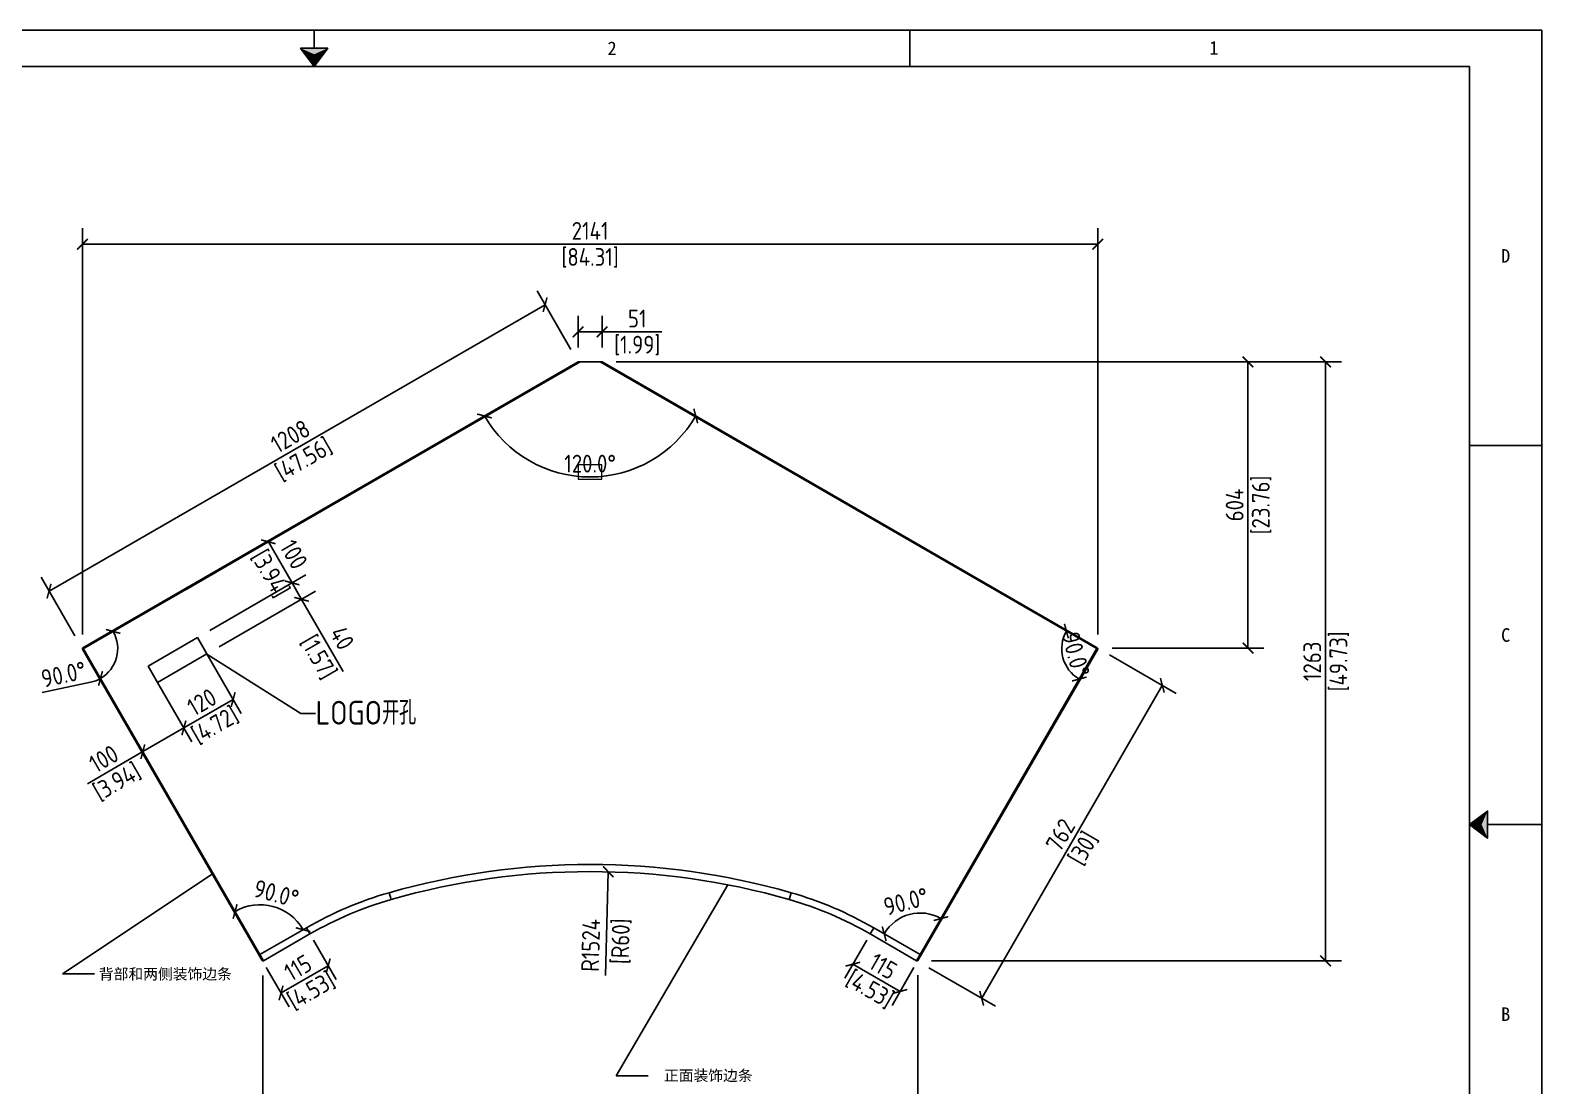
# Model space of a CAD drawing. Header units: inches. Extents: x 777 to 31414, y -57949 to 2393.
# Drawn here: x 26218 to 29406, y -23522 to -21296 of the extents above; entities that cross this region are included whole.
import ezdxf
from ezdxf import colors
from ezdxf.entities.mleader import LeaderData, LeaderLine
from ezdxf.enums import TextEntityAlignment as Align
from ezdxf.math import Vec2, Vec3

# ---------------------------------------------------------------- set-up
doc = ezdxf.new("R2010")
doc.units = ezdxf.units.IN
doc.header["$LTSCALE"] = 0.605
doc.header["$MEASUREMENT"] = 0
doc.header["$PDMODE"] = 3
doc.header["$PDSIZE"] = 0.25
doc.linetypes.add('DOT', pattern=[0.2, 0.1, -0.1])
doc.layers.get('0').update_dxf_attribs({"linetype": 'CONTINUOUS'})
doc.layers.get('Defpoints').update_dxf_attribs({"linetype": 'CONTINUOUS'})
doc.layers.add('dim', color=2, linetype='CONTINUOUS', lineweight=9)
for name, color, linetype in [('print', 30, 'CONTINUOUS'), ('TITLEBLOCK', 7, 'CONTINUOUS'), ('WORKSURFACE', 7, 'CONTINUOUS')]:
    doc.layers.add(name, color=color, linetype=linetype)
doc.styles.add('Dartop', font='')
doc.styles.add('Dartop Text Style', font='gbenor.shx', dxfattribs={"bigfont": 'gbcbig.shx'})
doc.styles.add('hzHT', font='simhei.ttf')
doc.styles.get("Standard").update_dxf_attribs({"font": 'txt', "width": 0.7})
doc.styles.get('Dartop').set_extended_font_data('FangSong_GB2312')
doc.dimstyles.new('Dartop DIM Style', dxfattribs={"dimscale": 15, "dimtxt": 2.5, "dimasz": 1.5, "dimexe": 2.25, "dimexo": 2, "dimtad": 1, "dimdec": 0, "dimdsep": 46, "dimtxsty": 'Dartop Text Style', "dimblk": 'ARCHTICK', "dimcen": 0.09, "dimadec": 1, "dimazin": 0, "dimtfac": 1, "dimtdec": 0, "dimtofl": 0, "dimtmove": 0, "dimatfit": 3, "dimfxl": 0, "dimtolj": 1, "dimtzin": 0, "dimarcsym": 0})
doc.dimstyles.get("Standard").update_dxf_attribs({"dimtxt": 0.1, "dimasz": 0.125, "dimexe": 0.18, "dimexo": 0.0625, "dimgap": 0.09, "dimtad": 0, "dimtih": 1, "dimtoh": 1, "dimdec": 3, "dimzin": 4, "dimdsep": 46, "dimtxsty": 'Standard', "dimblk": '_FILLED', "dimblk1": '_FILLED', "dimblk2": '_FILLED', "dimcen": 0.09, "dimadec": 0, "dimazin": 0, "dimtol": 1, "dimtp": 0.008, "dimtm": 0.008, "dimtfac": 1, "dimtdec": 3, "dimtofl": 0, "dimtmove": 0, "dimatfit": 3, "dimldrblk": '_FILLED', "dimfxl": 0, "dimtolj": 1, "dimtzin": 4, "dimarcsym": 0})

# ---------------------------------------------------------------- blocks, each defined once
blk = doc.blocks.new('*U98')
at = {"color": 254, "linetype": 'Continuous', "extrusion": (0, 0, -1)}
for points in [[(-33.167, 11), (-33, 11), (-33.25, 11.188)], [(-33.167, 11), (-33.25, 11.188), (-33.25, 10.812)], [(-33.167, 11), (-33.25, 10.812), (-33, 11)]]:
    blk.add_solid(points, dxfattribs=at)
blk = doc.blocks.new('*U100')
at = {"color": 254, "linetype": 'Continuous'}
for points in [[(17, 21.667), (17.188, 21.75), (16.812, 21.75)], [(17, 21.667), (16.812, 21.75), (17, 21.5)], [(17, 21.667), (17, 21.5), (17.188, 21.75)]]:
    blk.add_solid(points, dxfattribs=at)
blk = doc.blocks.new('_ArchTick')
at = {"color": 0, "linetype": 'ByBlock', "const_width": 0.15}
blk.add_lwpolyline([(-0.5, -0.5), (0.5, 0.5)], dxfattribs=at)
blk = doc.blocks.new('*D101')
at = {"layer": 'Defpoints', "color": 0}
for p in [(28469.5, -21747.3), (26328.1, -22600.3), (28469.5, -22600.3)]:
    blk.add_point(p, dxfattribs=at)
at = {"layer": 'dim', "color": 0, "lineweight": -2}
for p, q in [((26328.1, -22570.3), (26328.1, -21713.6)), ((28469.5, -22570.3), (28469.5, -21713.6)), ((26328.1, -21747.3), (28469.5, -21747.3))]:
    blk.add_line(p, q, dxfattribs=at)
at = {"layer": 'dim', "color": 0, "lineweight": -2, "xscale": 22.5, "yscale": 22.5, "zscale": 22.5, "rotation": 180}
blk.add_blockref('_ArchTick', (26328.1, -21747.3), dxfattribs=at)
at = {"layer": 'dim', "color": 0, "lineweight": -2, "xscale": 22.5, "yscale": 22.5, "zscale": 22.5}
blk.add_blockref('_ArchTick', (28469.5, -21747.3), dxfattribs=at)
at = {"layer": 'dim', "color": 0, "char_height": 37.5, "attachment_point": 5, "style": 'Dartop Text Style'}
for s, insert in [('\\A1;2141', (27398.8, -21719.2)), ('\\A1;[84.31]', (27398.8, -21776.2))]:
    blk.add_mtext(s, dxfattribs=dict(at, insert=insert))
blk = doc.blocks.new('*D102')
at = {"layer": 'Defpoints', "color": 0}
for p in [(27303.9, -21874.9), (27373.5, -21995.5), (26327.4, -22599.6)]:
    blk.add_point(p, dxfattribs=at)
at = {"layer": 'dim', "color": 0, "lineweight": -2}
for p, q in [((27358.5, -21969.6), (27287, -21845.7)), ((26257.7, -22479), (27303.9, -21874.9)), ((26312.4, -22573.6), (26240.9, -22449.7))]:
    blk.add_line(p, q, dxfattribs=at)
at = {"layer": 'dim', "color": 0, "lineweight": -2, "xscale": 22.5, "yscale": 22.5, "zscale": 22.5}
for p, rotation in [((27303.9, -21874.9), 30.00031316984804), ((26257.7, -22479), 210.000313169848)]:
    blk.add_blockref('_ArchTick', p, dxfattribs=dict(at, rotation=rotation))
at = {"layer": 'dim', "color": 0, "char_height": 37.5, "attachment_point": 5, "rotation": 30.0003, "style": 'Dartop Text Style'}
for s, insert in [('\\A1;1208', (26766.8, -22152.6)), ('\\A1;[47.56]', (26795.3, -22202))]:
    blk.add_mtext(s, dxfattribs=dict(at, insert=insert))
blk = doc.blocks.new('*D107')
at = {"layer": 'Defpoints', "color": 0}
for p in [(27424.1, -21932.2), (27373.5, -21995.5), (27424.1, -21995.5)]:
    blk.add_point(p, dxfattribs=at)
at = {"layer": 'dim', "color": 0, "lineweight": -2}
for p, q in [((27373.5, -21965.5), (27373.5, -21898.5)), ((27424.1, -21965.5), (27424.1, -21898.5)), ((27373.5, -21932.2), (27424.1, -21932.2)), ((27424.1, -21932.2), (27549.9, -21932.2))]:
    blk.add_line(p, q, dxfattribs=at)
at = {"layer": 'dim', "color": 0, "lineweight": -2, "xscale": 22.5, "yscale": 22.5, "zscale": 22.5, "rotation": 180}
blk.add_blockref('_ArchTick', (27373.5, -21932.2), dxfattribs=at)
at = {"layer": 'dim', "color": 0, "lineweight": -2, "xscale": 22.5, "yscale": 22.5, "zscale": 22.5}
blk.add_blockref('_ArchTick', (27424.1, -21932.2), dxfattribs=at)
at = {"layer": 'dim', "color": 0, "char_height": 37.5, "attachment_point": 5, "style": 'Dartop Text Style'}
for s, insert in [('\\A1;51', (27498.2, -21904.1)), ('\\A1;[1.99]', (27498.2, -21961.1))]:
    blk.add_mtext(s, dxfattribs=dict(at, insert=insert))
blk = doc.blocks.new('*D108')
at = {"layer": 'Defpoints', "color": 0}
for p in [(27373.5, -21995.5), (27424.1, -21995.5), (27310.8, -22222.7), (26329.1, -22598.5), (28468.5, -22598.5)]:
    blk.add_point(p, dxfattribs=at)
at = {"layer": 'dim', "color": 0, "lineweight": -2}
blk.add_arc((27398.8, -21981), 257.2, 210, 330, dxfattribs=at)
at = {"layer": 'dim', "color": 0, "lineweight": -2, "xscale": 22.5, "yscale": 22.5, "zscale": 22.5}
for p, rotation in [((27176, -22109.6), 119.9999999999831), ((27621.6, -22109.6), 59.99999960869327)]:
    blk.add_blockref('_ArchTick', p, dxfattribs=dict(at, rotation=rotation))
at = {"layer": 'dim', "color": 0, "insert": (27398.8, -22210.1), "char_height": 37.5, "attachment_point": 5, "rotation": 360, "style": 'Dartop Text Style'}
blk.add_mtext('\\A1;120.0°', dxfattribs=at)
blk = doc.blocks.new('*D103')
at = {"layer": 'Defpoints', "color": 0}
for p in [(27437.1, -23070.9), (27398.8, -24594.4)]:
    blk.add_point(p, dxfattribs=at)
at = {"layer": 'dim', "color": 0, "lineweight": -2}
blk.add_line((27431.6, -23289.3), (27437.1, -23070.9), dxfattribs=at)
at = {"layer": 'dim', "color": 0, "lineweight": -2, "xscale": 22.5, "yscale": 22.5, "zscale": 22.5, "rotation": 88.55862498518808}
blk.add_blockref('_ArchTick', (27437.1, -23070.9), dxfattribs=at)
at = {"layer": 'dim', "color": 0, "insert": (27433.2, -23226.8), "char_height": 37.5, "attachment_point": 5, "rotation": 88.5586, "style": 'Dartop Text Style'}
blk.add_mtext('\\A1;R1524\\P [R60]', dxfattribs=at)
blk = doc.blocks.new('*D109')
at = {"layer": 'Defpoints', "color": 0}
for p in [(26800.4, -23189), (26700.9, -23246.5), (26846.5, -23268.9)]:
    blk.add_point(p, dxfattribs=at)
at = {"layer": 'dim', "color": 0, "lineweight": -2}
for p, q in [((26815.4, -23215), (26863.4, -23298.1)), ((26747, -23326.4), (26846.5, -23268.9)), ((26715.9, -23272.5), (26763.9, -23355.6))]:
    blk.add_line(p, q, dxfattribs=at)
at = {"layer": 'dim', "color": 0, "lineweight": -2, "xscale": 22.5, "yscale": 22.5, "zscale": 22.5}
for p, rotation in [((26846.5, -23268.9), 29.99999999969591), ((26747, -23326.4), 209.9999999996959)]:
    blk.add_blockref('_ArchTick', p, dxfattribs=dict(at, rotation=rotation))
at = {"layer": 'dim', "color": 0, "char_height": 37.5, "attachment_point": 5, "rotation": 30, "style": 'Dartop Text Style'}
for s, insert in [('\\A1;115', (26782.7, -23273.3)), ('\\A1;[4.53]', (26811.2, -23322.7))]:
    blk.add_mtext(s, dxfattribs=dict(at, insert=insert))
blk = doc.blocks.new('*D110')
at = {"layer": 'Defpoints', "color": 0}
for p in [(27997.2, -23189), (28096.7, -23246.5), (28052.4, -23323.2)]:
    blk.add_point(p, dxfattribs=at)
at = {"layer": 'dim', "color": 0, "lineweight": -2}
for p, q in [((27982.2, -23215), (27936, -23295)), ((27952.9, -23265.7), (28052.4, -23323.2)), ((28081.7, -23272.5), (28035.5, -23352.5))]:
    blk.add_line(p, q, dxfattribs=at)
at = {"layer": 'dim', "color": 0, "lineweight": -2, "xscale": 22.5, "yscale": 22.5, "zscale": 22.5}
for p, rotation in [((27952.9, -23265.7), 149.9993415980402), ((28052.4, -23323.2), 329.9993415980402)]:
    blk.add_blockref('_ArchTick', p, dxfattribs=dict(at, rotation=rotation))
at = {"layer": 'dim', "color": 0, "char_height": 37.5, "attachment_point": 5, "rotation": 329.9993, "style": 'Dartop Text Style'}
for s, insert in [('\\A1;115', (28016.7, -23270.1)), ('\\A1;[4.53]', (27988.2, -23319.5))]:
    blk.add_mtext(s, dxfattribs=dict(at, insert=insert))
blk = doc.blocks.new('_FILLED')
at = {"color": 0, "linetype": 'ByBlock'}
blk.add_solid([(0, 0), (-1, 0.16), (-1, -0.16)], dxfattribs=at)
blk = doc.blocks.new('*D104')
at = {"layer": 'Defpoints', "color": 0}
for p in [(28468.5, -22598.5), (28605.6, -22677.7), (28087.5, -23258.5)]:
    blk.add_point(p, dxfattribs=at)
at = {"layer": 'dim', "color": 0, "lineweight": -2}
for p, q in [((28494.5, -22613.5), (28634.8, -22694.6)), ((28224.6, -23337.6), (28605.6, -22677.7)), ((28113.5, -23273.5), (28253.8, -23354.5))]:
    blk.add_line(p, q, dxfattribs=at)
at = {"layer": 'dim', "color": 0, "lineweight": -2, "xscale": 22.5, "yscale": 22.5, "zscale": 22.5}
for p, rotation in [((28605.6, -22677.7), 60.00049626370838), ((28224.6, -23337.6), 240.0004962637083)]:
    blk.add_blockref('_ArchTick', p, dxfattribs=dict(at, rotation=rotation))
at = {"layer": 'dim', "color": 0, "char_height": 37.5, "attachment_point": 5, "rotation": 60.0005, "style": 'Dartop Text Style'}
for s, insert in [('\\A1;762', (28390.7, -22993.6)), ('\\A1;[30]', (28440.1, -23022.1))]:
    blk.add_mtext(s, dxfattribs=dict(at, insert=insert))
blk = doc.blocks.new('*D111')
at = {"layer": 'Defpoints', "color": 0}
for p in [(27424.1, -21995.5), (28949.9, -21995.5), (28088.5, -23258.7)]:
    blk.add_point(p, dxfattribs=at)
at = {"layer": 'dim', "color": 0, "lineweight": -2}
for p, q in [((27454.1, -21995.5), (28983.6, -21995.5)), ((28949.9, -23258.7), (28949.9, -21995.5)), ((28118.5, -23258.7), (28983.6, -23258.7))]:
    blk.add_line(p, q, dxfattribs=at)
at = {"layer": 'dim', "color": 0, "lineweight": -2, "xscale": 22.5, "yscale": 22.5, "zscale": 22.5}
for p, rotation in [((28949.9, -21995.5), 90), ((28949.9, -23258.7), 270)]:
    blk.add_blockref('_ArchTick', p, dxfattribs=dict(at, rotation=rotation))
at = {"layer": 'dim', "color": 0, "char_height": 37.5, "attachment_point": 5, "rotation": 90, "style": 'Dartop Text Style'}
for s, insert in [('\\A1;[49.73]', (28978.8, -22627.1)), ('\\A1;1263', (28921.7, -22627.1))]:
    blk.add_mtext(s, dxfattribs=dict(at, insert=insert))
blk = doc.blocks.new('*D105')
at = {"layer": 'Defpoints', "color": 0}
for p in [(26708.3, -23259.4), (28089.7, -23258.7), (28089.7, -23632.1)]:
    blk.add_point(p, dxfattribs=at)
at = {"layer": 'dim', "color": 0, "lineweight": -2}
for p, q in [((26708.3, -23289.4), (26708.3, -23665.8)), ((28089.7, -23288.7), (28089.7, -23665.8)), ((26708.3, -23632.1), (28089.7, -23632.1))]:
    blk.add_line(p, q, dxfattribs=at)
at = {"layer": 'dim', "color": 0, "lineweight": -2, "xscale": 22.5, "yscale": 22.5, "zscale": 22.5, "rotation": 180}
blk.add_blockref('_ArchTick', (26708.3, -23632.1), dxfattribs=at)
at = {"layer": 'dim', "color": 0, "lineweight": -2, "xscale": 22.5, "yscale": 22.5, "zscale": 22.5}
blk.add_blockref('_ArchTick', (28089.7, -23632.1), dxfattribs=at)
at = {"layer": 'dim', "color": 0, "char_height": 37.5, "attachment_point": 5, "style": 'Dartop Text Style'}
for s, insert in [('\\A1;1381', (27399, -23604)), ('\\A1;[54.38]', (27399, -23661))]:
    blk.add_mtext(s, dxfattribs=dict(at, insert=insert))
blk = doc.blocks.new('*D106')
at = {"layer": 'Defpoints', "color": 0}
for p in [(28469.5, -21995.5), (28786.2, -21995.5), (28469.5, -22599.1)]:
    blk.add_point(p, dxfattribs=at)
at = {"layer": 'dim', "color": 0, "lineweight": -2}
for p, q in [((28499.5, -21995.5), (28820, -21995.5)), ((28786.2, -22599.1), (28786.2, -21995.5)), ((28499.5, -22599.1), (28820, -22599.1))]:
    blk.add_line(p, q, dxfattribs=at)
at = {"layer": 'dim', "color": 0, "lineweight": -2, "xscale": 22.5, "yscale": 22.5, "zscale": 22.5}
for p, rotation in [((28786.2, -21995.5), 90), ((28786.2, -22599.1), 270)]:
    blk.add_blockref('_ArchTick', p, dxfattribs=dict(at, rotation=rotation))
at = {"layer": 'dim', "color": 0, "char_height": 37.5, "attachment_point": 5, "rotation": 90, "style": 'Dartop Text Style'}
for s, insert in [('\\A1;[23.76]', (28815.1, -22297.3)), ('\\A1;604', (28758.1, -22297.3))]:
    blk.add_mtext(s, dxfattribs=dict(at, insert=insert))
blk = doc.blocks.new('*D112')
at = {"layer": 'Defpoints', "color": 0}
for p in [(27377.5, -21995.5), (26329.1, -22598.5), (26402.6, -22600.3), (26328.4, -22601.3), (26710.1, -23258.5)]:
    blk.add_point(p, dxfattribs=at)
at = {"layer": 'dim', "color": 0, "lineweight": -2}
blk.add_line((26345.3, -22671.1), (26243.3, -22693.1), dxfattribs=at)
for start, end in [(300, 30), (282.1385, 300)]:
    blk.add_arc((26330.1, -22600.3), 72.5, start, end, dxfattribs=at)
at = {"layer": 'dim', "color": 0, "lineweight": -2, "xscale": 22.5, "yscale": 22.5, "zscale": 22.5}
for p, rotation in [((26392.9, -22564), 119.9999999999833), ((26366.3, -22663), 210.000000000033)]:
    blk.add_blockref('_ArchTick', p, dxfattribs=dict(at, rotation=rotation))
at = {"layer": 'dim', "color": 0, "insert": (26288.4, -22654.6), "char_height": 37.5, "attachment_point": 5, "rotation": 12.1385, "style": 'Dartop Text Style'}
blk.add_mtext('\\A1;90.0°', dxfattribs=at)
blk = doc.blocks.new('*D113')
at = {"layer": 'Defpoints', "color": 0}
for p in [(26329.1, -22598.5), (26755.2, -23154.5), (26800.4, -23189), (26702.6, -23245.5), (26710.1, -23258.5)]:
    blk.add_point(p, dxfattribs=at)
at = {"layer": 'dim', "color": 0, "lineweight": -2}
blk.add_arc((26702.6, -23245.5), 105.1, 30, 120, dxfattribs=at)
at = {"layer": 'dim', "color": 0, "lineweight": -2, "xscale": 22.5, "yscale": 22.5, "zscale": 22.5}
for p, rotation in [((26650.1, -23154.5), 210.0000000000325), ((26793.6, -23193), 300.000000000111)]:
    blk.add_blockref('_ArchTick', p, dxfattribs=dict(at, rotation=rotation))
at = {"layer": 'dim', "color": 0, "insert": (26737.1, -23116.8), "char_height": 37.5, "attachment_point": 5, "rotation": 345, "style": 'Dartop Text Style'}
blk.add_mtext('\\A1;90.0°', dxfattribs=at)
blk = doc.blocks.new('*D114')
at = {"layer": 'Defpoints', "color": 0}
for p in [(28468.5, -22598.5), (28095, -23157.8), (27997.2, -23189), (28087.5, -23258.5), (28095, -23245.5)]:
    blk.add_point(p, dxfattribs=at)
at = {"layer": 'dim', "color": 0, "lineweight": -2}
blk.add_arc((28095, -23245.5), 87.7, 60.0005, 150, dxfattribs=at)
at = {"layer": 'dim', "color": 0, "lineweight": -2, "xscale": 22.5, "yscale": 22.5, "zscale": 22.5}
for p, rotation in [((28138.8, -23169.5), 330.0004962636315), ((28019, -23201.6), 239.9999999998914)]:
    blk.add_blockref('_ArchTick', p, dxfattribs=dict(at, rotation=rotation))
at = {"layer": 'dim', "color": 0, "insert": (28065, -23133.6), "char_height": 37.5, "attachment_point": 5, "rotation": 15.0002, "style": 'Dartop Text Style'}
blk.add_mtext('\\A1;90.0°', dxfattribs=at)
blk = doc.blocks.new('*D115')
at = {"layer": 'Defpoints', "color": 0}
for p in [(27420.1, -21995.5), (28393.4, -22600.3), (28468.5, -22598.5), (28469.2, -22601.3), (28087.5, -23258.5)]:
    blk.add_point(p, dxfattribs=at)
at = {"layer": 'dim', "color": 0, "lineweight": -2}
blk.add_arc((28467.5, -22600.3), 74.1, 149.9997, 240.0005, dxfattribs=at)
at = {"layer": 'dim', "color": 0, "lineweight": -2, "xscale": 22.5, "yscale": 22.5, "zscale": 22.5}
for p, rotation in [((28403.3, -22563.2), 59.99972240551744), ((28430.5, -22664.4), 330.0004962636316)]:
    blk.add_blockref('_ArchTick', p, dxfattribs=dict(at, rotation=rotation))
at = {"layer": 'dim', "color": 0, "insert": (28423.1, -22612.2), "char_height": 37.5, "attachment_point": 5, "rotation": 285.0001, "style": 'Dartop Text Style'}
blk.add_mtext('\\A1;90.0°', dxfattribs=at)
blk = doc.blocks.new('*D116')
at = {"layer": 'Defpoints', "color": 0}
for p in [(26570.6, -22576.9), (26466.7, -22636.9), (26646, -22707.5)]:
    blk.add_point(p, dxfattribs=at)
at = {"layer": 'dim', "color": 0, "lineweight": -2}
for p, q in [((26585.6, -22602.9), (26662.9, -22736.7)), ((26481.7, -22662.9), (26559, -22796.7)), ((26542.1, -22767.5), (26646, -22707.5))]:
    blk.add_line(p, q, dxfattribs=at)
at = {"layer": 'dim', "color": 0, "lineweight": -2, "xscale": 22.5, "yscale": 22.5, "zscale": 22.5}
for p, rotation in [((26646, -22707.5), 29.99999999855874), ((26542.1, -22767.5), 209.9999999985587)]:
    blk.add_blockref('_ArchTick', p, dxfattribs=dict(at, rotation=rotation))
at = {"layer": 'dim', "color": 0, "char_height": 37.5, "attachment_point": 5, "rotation": 30, "style": 'Dartop Text Style'}
for s, insert in [('\\A1;120', (26580, -22713.1)), ('\\A1;[4.72]', (26608.5, -22762.5))]:
    blk.add_mtext(s, dxfattribs=dict(at, insert=insert))
blk = doc.blocks.new('*D117')
at = {"layer": 'Defpoints', "color": 0}
for p in [(26466.7, -22636.9), (26380.1, -22686.9), (26455.5, -22817.5)]:
    blk.add_point(p, dxfattribs=at)
at = {"layer": 'dim', "color": 0, "lineweight": -2}
for p, q in [((26481.7, -22662.9), (26559, -22796.7)), ((26395.1, -22712.9), (26472.4, -22846.7)), ((26542.1, -22767.5), (26455.5, -22817.5)), ((26455.5, -22817.5), (26338.5, -22885.1))]:
    blk.add_line(p, q, dxfattribs=at)
at = {"layer": 'dim', "color": 0, "lineweight": -2, "xscale": 22.5, "yscale": 22.5, "zscale": 22.5}
for p, rotation in [((26542.1, -22767.5), 30.00000000003338), ((26455.5, -22817.5), 210.0000000000333)]:
    blk.add_blockref('_ArchTick', p, dxfattribs=dict(at, rotation=rotation))
at = {"layer": 'dim', "color": 0, "char_height": 37.5, "attachment_point": 5, "rotation": 30, "style": 'Dartop Text Style'}
for s, insert in [('\\A1;100', (26373.2, -22832.5)), ('\\A1;[3.94]', (26401.7, -22881.9))]:
    blk.add_mtext(s, dxfattribs=dict(at, insert=insert))
blk = doc.blocks.new('*D118')
at = {"layer": 'Defpoints', "color": 0}
for p in [(26720.3, -22375), (26520.6, -22490.3), (26570.6, -22576.9)]:
    blk.add_point(p, dxfattribs=at)
at = {"layer": 'dim', "color": 0, "lineweight": -2}
for p, q in [((26546.6, -22475.3), (26749.5, -22358.1)), ((26770.3, -22461.6), (26720.3, -22375)), ((26596.6, -22561.9), (26799.5, -22444.8))]:
    blk.add_line(p, q, dxfattribs=at)
at = {"layer": 'dim', "color": 0, "lineweight": -2, "xscale": 22.5, "yscale": 22.5, "zscale": 22.5}
for p, rotation in [((26720.3, -22375), 119.9999999999845), ((26770.3, -22461.6), 299.9999999999844)]:
    blk.add_blockref('_ArchTick', p, dxfattribs=dict(at, rotation=rotation))
at = {"layer": 'dim', "color": 0, "insert": (26745.3, -22418.3), "char_height": 37.5, "attachment_point": 5, "rotation": 300, "style": 'Dartop Text Style'}
blk.add_mtext('\\A1;100\\P [3.94]', dxfattribs=at)
blk = doc.blocks.new('*D119')
at = {"layer": 'Defpoints', "color": 0}
for p in [(26770.3, -22461.6), (26570.6, -22576.9), (26590.6, -22611.5)]:
    blk.add_point(p, dxfattribs=at)
at = {"layer": 'dim', "color": 0, "lineweight": -2}
for p, q in [((26596.6, -22561.9), (26799.5, -22444.8)), ((26770.3, -22461.6), (26790.3, -22496.3)), ((26616.6, -22596.5), (26819.5, -22479.4)), ((26790.3, -22496.3), (26878.2, -22648.5))]:
    blk.add_line(p, q, dxfattribs=at)
at = {"layer": 'dim', "color": 0, "lineweight": -2, "xscale": 22.5, "yscale": 22.5, "zscale": 22.5}
for p, rotation in [((26770.3, -22461.6), 119.9999999985617), ((26790.3, -22496.3), 299.9999999985617)]:
    blk.add_blockref('_ArchTick', p, dxfattribs=dict(at, rotation=rotation))
at = {"layer": 'dim', "color": 0, "insert": (26846.9, -22594.4), "char_height": 37.5, "attachment_point": 5, "rotation": 300, "style": 'Dartop Text Style'}
blk.add_mtext('\\A1;40\\P [1.57]', dxfattribs=at)

msp = doc.modelspace()

# ---------------------------------------------------------------- linework, layer by layer
at = {"layer": 'dim'}
msp.add_lwpolyline([(27373.96, -22212.57), (27373.96, -22242.57), (27423.63, -22242.57), (27423.63, -22212.57)], close=True, dxfattribs=at)
at = {"layer": 'print'}
msp.add_lwpolyline([(24568.44, -21296.13), (29405.82, -21296.13), (29405.82, -24646.49), (24568.44, -24646.49)], close=True, dxfattribs=at)
at = {"layer": 'TITLEBLOCK', "color": 0, "linetype": 'DOT'}
for p, q in [((24568.44, -21296.13), (29329.68, -21296.13)), ((29405.82, -21372.28), (29405.82, -24570.34))]:
    msp.add_line(p, q, dxfattribs=at)
at = {"layer": 'TITLEBLOCK', "color": 0}
for p, q in [((26816.91, -21334.21), (26816.91, -21296.13)), ((28073.29, -21372.28), (28073.29, -21296.13)), ((29405.82, -21296.13), (29329.68, -21296.13)), ((29405.82, -21372.28), (29405.82, -21296.13)), ((24720.73, -21372.28), (29253.53, -21372.28)), ((29253.53, -21372.28), (29253.53, -24570.34)), ((29405.82, -22171.79), (29253.53, -22171.79)), ((29291.6, -22971.31), (29405.82, -22971.31))]:
    msp.add_line(p, q, dxfattribs=at)
for points in [[(26816.91, -21372.28), (26845.46, -21334.21), (26788.36, -21334.21), (26816.91, -21372.28)], [(29253.53, -22971.31), (29291.6, -22942.76), (29291.6, -22999.87), (29253.53, -22971.31)]]:
    msp.add_lwpolyline(points, close=True, dxfattribs=at)
at = {"layer": 'WORKSURFACE', "color": 7, "linetype": 'Continuous'}
for p, q in [((27377.54, -21995.55), (26328.37, -22601.28)), ((27373.52, -21995.55), (26329.1, -22598.55)), ((27373.52, -21995.55), (27424.07, -21995.55)), ((28469.23, -22601.28), (27420.07, -21995.55)), ((28468.5, -22598.55), (27424.07, -21995.55)), ((26329.1, -22598.54), (26710.1, -23258.45)), ((28087.5, -23258.46), (28468.49, -22598.54)), ((26328.37, -22601.28), (26707.37, -23257.73)), ((28090.23, -23257.73), (28469.23, -22601.28)), ((26979.03, -23129.37), (26974.9, -23114.99)), ((27818.57, -23129.37), (27822.69, -23114.99)), ((26702.62, -23245.5), (26800.43, -23189.03)), ((26710.1, -23258.46), (26807.91, -23201.99)), ((26807.91, -23201.99), (26800.43, -23189.03)), ((27989.68, -23201.99), (27997.16, -23189.03)), ((27989.68, -23201.99), (28087.5, -23258.46)), ((27997.16, -23189.03), (28094.98, -23245.5))]:
    msp.add_line(p, q, dxfattribs=at)
at = {"layer": 'WORKSURFACE'}
for p, q in [((26466.71, -22636.89), (26570.63, -22576.89)), ((26570.63, -22576.89), (26590.63, -22611.53)), ((26590.63, -22611.53), (26486.71, -22671.53)), ((26486.71, -22671.53), (26466.71, -22636.89))]:
    msp.add_line(p, q, dxfattribs=at)
at = {"layer": 'WORKSURFACE', "color": 7, "linetype": 'Continuous'}
for centre, radius, start, end in [((26330.1, -22600.28), 2, 120, 210), ((28467.5, -22600.28), 2, 330, 60), ((27398.8, -24594.42), 1538.96, 74.01169, 105.98831), ((27398.8, -24594.42), 1524, 74.01169, 105.98831), ((27188.91, -23861.9), 776.96, 105.98831, 120), ((27188.91, -23861.9), 762, 105.98831, 120), ((27608.68, -23861.9), 762, 60, 74.01169), ((27608.68, -23861.9), 776.96, 60, 74.01169), ((26709.1, -23256.73), 2, 210, 300), ((28088.5, -23256.73), 2, 240, 330)]:
    msp.add_arc(centre, radius, start, end, dxfattribs=at)

# ---------------------------------------------------------------- block references
at = {"layer": 'TITLEBLOCK', "color": 0, "linetype": 'Continuous', "xscale": 152.2888407109637, "yscale": 152.2888407109637, "zscale": 152.2888407109637}
for name in ['*U100', '*U98']:
    msp.add_blockref(name, (24228, -24646.49), dxfattribs=at)

# ---------------------------------------------------------------- texts
at = {"layer": 'dim', "color": 0, "style": 'hzHT'}
for s, p in [('背部和两侧装饰边条', (26503.09, -23286.37)), ('正面装饰边条', (27648.14, -23500.43))]:
    msp.add_text(s, height=22.843, dxfattribs=at).set_placement(p, align=Align.MIDDLE_CENTER)
at = {"layer": 'TITLEBLOCK', "color": 0, "style": 'Dartop'}
for s, p in [('2', (27445.1, -21334.21)), ('1', (28714.5, -21333.3)), ('D', (29329.68, -21772.04)), ('C', (29329.68, -22571.55)), ('B', (29329.68, -23371.07))]:
    msp.add_text(s, height=28.55, dxfattribs=at).set_placement(p, align=Align.MIDDLE_CENTER)

# ---------------------------------------------------------------- dimensions: what is measured, and where the dimension line sits
at = {"layer": 'dim'}
for p1, p2, distance, picture, middle in [((26328.1, -22600.28), (28469.5, -22600.28), 852.97, '*D101', (27398.8, -21747.31)), ((26327.37, -22599.55), (27373.52, -21995.55), 139.26, '*D102', (26780.81, -22176.95)), ((27373.52, -21995.55), (27424.07, -21995.55), 63.35, '*D107', (27498.24, -21932.2)), ((26466.71, -22636.89), (26570.63, -22576.89), -150.83, '*D116', (26594.09, -22737.51)), ((28087.5, -23258.46), (28468.49, -22598.54), -158.32, '*D104', (28415.11, -23007.66)), ((26466.71, -22636.88), (26380.1, -22686.88), 150.83, '*D117', (26387.27, -22856.9)), ((26700.89, -23246.5), (26800.43, -23189.03), -92.24, '*D109', (26796.78, -23297.64)), ((27997.16, -23189.03), (28096.71, -23246.5), -88.59, '*D110', (28002.64, -23294.49))]:
    dim = msp.add_aligned_dim(p1=p1, p2=p2, distance=distance, dimstyle='Dartop DIM Style', override={"dimscale": 15, "dimpost": '\\X'}, dxfattribs=at)
    dim.commit()
    dim.dimension.update_dxf_attribs({"geometry": picture, "text_midpoint": middle})
for base, line1, line2, picture, middle in [((26402.57, -22600.28), ((27377.54, -21995.55), (26328.37, -22601.28)), ((26329.1, -22598.54), (26710.1, -23258.45)), '*D112', (26288.39, -22654.61)), ((27310.82, -22222.68), ((28468.5, -22598.55), (27424.07, -21995.55)), ((27373.52, -21995.55), (26329.1, -22598.55)), '*D108', (27398.8, -22210.07)), ((28393.42, -22600.28), ((28469.23, -22601.28), (27420.07, -21995.55)), ((28087.5, -23258.46), (28468.49, -22598.54)), '*D115', (28423.11, -22612.17)), ((26755.16, -23154.5), ((26329.1, -22598.54), (26710.1, -23258.45)), ((26702.62, -23245.5), (26800.43, -23189.03)), '*D113', (26737.1, -23116.83)), ((28094.98, -23157.78), ((28087.5, -23258.46), (28468.49, -22598.54)), ((27997.16, -23189.03), (28094.98, -23245.5)), '*D114', (28064.99, -23133.6))]:
    dim = msp.add_angular_dim_2l(base=base, line1=line1, line2=line2, dimstyle='Dartop DIM Style', override={"dimscale": 15, "dimpost": '\\X'}, dxfattribs=at)
    dim.commit()
    dim.dimension.update_dxf_attribs({"geometry": picture, "text_midpoint": middle})
for base, p1, p2, picture, middle in [((28949.85, -21995.55), (28088.5, -23258.73), (27424.07, -21995.55), '*D111', (28949.85, -22627.14)), ((28786.22, -21995.55), (28469.5, -22599.12), (28469.5, -21995.55), '*D106', (28786.22, -22297.34))]:
    dim = msp.add_linear_dim(base=base, p1=p1, p2=p2, angle=90, dimstyle='Dartop DIM Style', override={"dimscale": 15, "dimpost": '\\X'}, dxfattribs=at)
    dim.commit()
    dim.dimension.update_dxf_attribs({"geometry": picture, "text_midpoint": middle})
for base, p1, p2, picture, middle in [((26720.27, -22375.02), (26570.63, -22576.89), (26520.63, -22490.28), '*D118', (26745.27, -22418.32)), ((26770.27, -22461.63), (26590.63, -22611.53), (26570.63, -22576.89), '*D119', (26846.94, -22594.42))]:
    dim = msp.add_linear_dim(base=base, p1=p1, p2=p2, angle=120, dimstyle='Dartop DIM Style', override={"dimscale": 15, "dimpost": '\\X'}, dxfattribs=at)
    dim.commit()
    dim.dimension.update_dxf_attribs({"geometry": picture, "text_midpoint": middle, "dimtype": 161})
dim = msp.add_radius_dim(center=(27398.8, -24594.42), mpoint=(27437.13, -23070.9), dimstyle='Dartop DIM Style', override={"dimscale": 15, "dimpost": '\\X'}, dxfattribs=at)
dim.commit()
dim.dimension.update_dxf_attribs({"geometry": '*D103', "text_midpoint": (27433.21, -23226.85), "dimtype": 164})
dim = msp.add_linear_dim(base=(28089.65, -23632.08), p1=(26708.32, -23259.37), p2=(28089.65, -23258.73), dimstyle='Dartop DIM Style', override={"dimscale": 15, "dimpost": '\\X'}, dxfattribs=at)
dim.commit()
dim.dimension.update_dxf_attribs({"geometry": '*D105', "text_midpoint": (27398.99, -23632.08)})

# ---------------------------------------------------------------- leaders
at = {"layer": 'dim', "color": 2, "linetype": 'Continuous'}
for points in [[(26603.51, -23074.64), (26285.81, -23286.17), (26353.3, -23286.17)], [(27689.56, -23098.42), (27453.87, -23501.48), (27521.37, -23501.48)]]:
    msp.add_leader(points, dimstyle='Standard', override={"dimtad": 0}, dxfattribs=at)
at = {"layer": 'dim'}
ml = msp.add_multileader_mtext('Standard', dxfattribs=at)
ml.set_content('LOGO开孔', color=256, style='Dartop Text Style')
ml.set_leader_properties()
ml.build(insert=Vec2(0, 0))
ml.multileader.update_dxf_attribs({"dogleg_length": 0.36, "arrow_head_size": 0.18})
ctx = ml.context
ctx.base_point, ctx.char_height, ctx.arrow_head_size, ctx.landing_gap_size, ctx.plane_origin = Vec3(26819.74, -22737.06), 50, 0.18, 0.09, Vec3(26538.67, -22641.53)
notes = []
notes.append((ctx, [(0, (1, 1, 0), (26788.4, -22737.06), (1, 0), 31.34, [(0, [(26590.63, -22611.53)], 0, [])])]))
ctx.mtext.insert, ctx.mtext.flow_direction = Vec3(26819.83, -22710.41), 5
for ctx, leaders in notes:
    for number, flags, end, landing, length, lines in leaders:
        leader = LeaderData()
        leader.index, (leader.has_last_leader_line, leader.has_dogleg_vector, leader.attachment_direction) = number, flags
        leader.last_leader_point, leader.dogleg_vector, leader.dogleg_length = Vec3(end), Vec3(landing), length
        for number, points, colour, breaks in lines:
            line = LeaderLine()
            line.index, line.vertices, line.color, line.breaks = number, Vec3.list(points), colors.encode_raw_color(colour), breaks
            leader.lines.append(line)
        ctx.leaders.append(leader)

doc.saveas('drawing.dxf')
